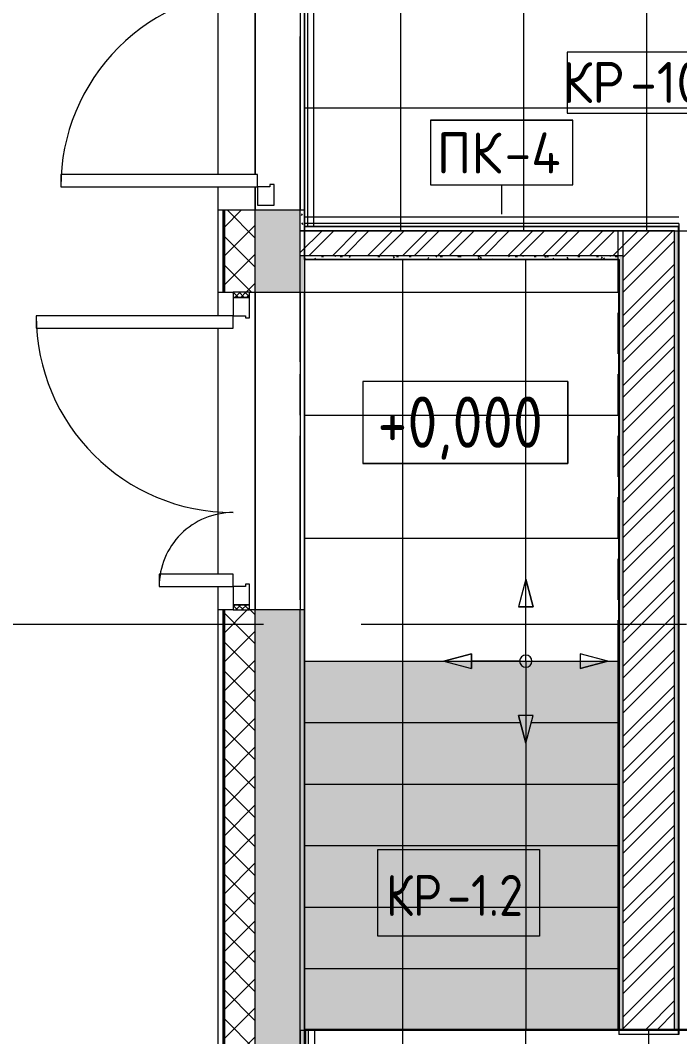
# Model space of a CAD drawing. Header units: millimetres. Extents: x -4005 to 195566, y -8553 to 29000.
# Drawn here: x -1255 to 1960, y 1588 to 6547 of the extents above; entities that cross this region are included whole.
import ezdxf

# ---------------------------------------------------------------- set-up
doc = ezdxf.new("R2010")
doc.units = ezdxf.units.MM
doc.linetypes.add('01 Штрих 2_1', pattern=[300, 200, -100])
doc.linetypes.add('Осевая', pattern=[3175, 635, -476.25, 1587.5, -476.25])
for name, color, linetype, lineweight in [('A-DETL', 7, 'Continuous', 9), ('A-DETL-GENF', 7, 'Continuous', 9), ('A-DOOR', 7, 'Continuous', 9), ('A-DOOR-1', 7, 'Continuous', 13), ('A-DOOR-FRAM', 7, 'Continuous', 13), ('A-DOOR-FRAM-1', 7, 'Continuous', 9), ('A-FLOR-IDEN', 7, 'Continuous', 9), ('A-GENM-IDEN', 7, 'Continuous', 9), ('A-WALL', 7, 'Continuous', 9), ('G-ANNO-DIMS', 7, 'Continuous', 9), ('I-WALL', 7, 'Continuous', 9), ('S-STRS', 7, 'Continuous', 13), ('S-STRS-1', 7, 'Continuous', 9), ('Оси', 7, 'Continuous', 9), ('Оси-2', 7, 'Осевая', 9)]:
    doc.layers.add(name, color=color, linetype=linetype, lineweight=lineweight)
for name, color, linetype, lineweight, true_color in [('A-DETL-GENF-5', 7, 'Continuous', 9, 0x383838), ('A-FLOR-1', 7, 'Continuous', 9, 0x787878), ('A-GENM-4', 7, 'Continuous', 9, 0xff80c0), ('A-WALL-1', 9, 'Continuous', 9, 0x808080), ('A-WALL-FNSH-1', 9, 'Continuous', 9, 0x808080), ('G-ANNO-TEXT-1', 7, 'Continuous', 9, 0x3c3c3c), ('I-WALL-2', 9, 'Continuous', 9, 0x808080), ('S-STRS-MBND-1', 9, '01 Штрих 2_1', 9, 0x808080)]:
    doc.layers.add(name, color=color, linetype=linetype, lineweight=lineweight, true_color=true_color)
doc.styles.add('GOST Common', font='GOST_Common.ttf', dxfattribs={"width": 0.9, "height": 250})
doc.styles.add('GOST Common_1', font='GOST_Common.ttf', dxfattribs={"height": 200})
doc.styles.add('GOST Common_2', font='GOST_Common.ttf', dxfattribs={"width": 0.9, "height": 200})
pattern_1 = [(45, (0, 0), (-85.5366, 85.5366), []), (45, (57.02, 0), (-85.5366, 85.5366), [])]
pattern_2 = [(0, (0, 0), (121.92, 30.48), [10.058, -81.382, 10.058, -81.382, -487.68]), (0, (0, 0), (121.92, 30.48), [-182.88, 10.058, -172.822, 10.058, -81.382, -213.36]), (0, (0, 0), (121.92, 30.48), [-457.2, 10.058, -50.902, 10.058, -142.342]), (120, (45.72, 15.24), (-87.35645, 90.34582), [10.058, -81.382, 10.058, -81.382, -487.68]), (120, (45.72, 15.24), (-87.35645, 90.34582), [-182.88, 10.058, -172.822, 10.058, -81.382, -213.36]), (120, (45.72, 15.24), (-87.35645, 90.34582), [-457.2, 10.058, -50.902, 10.058, -142.342]), (240, (60.96, 76.2), (-34.56355, -120.82582), [10.058, -81.382, 10.058, -81.382, -487.68]), (240, (60.96, 76.2), (-34.56355, -120.82582), [-182.88, 10.058, -172.822, 10.058, -81.382, -213.36]), (240, (60.96, 76.2), (-34.56355, -120.82582), [-457.2, 10.058, -50.902, 10.058, -142.342])]
pattern_3 = [(0, (0, 120), (0, 600), []), (90, (0, 120), (-600, 4e-14), [])]
pattern_4 = [(0, (9.74, -180), (0, 600), []), (90, (9.74, -180), (-600, 4e-14), [])]
pattern_5 = [(0, (9.5, -780), (0, 600), []), (90, (9.5, -780), (-600, 4e-14), [])]

# ---------------------------------------------------------------- blocks, each defined once
blk = doc.blocks.new('110_Дверь_СКБ_2Ст_Наружная - ДН-1_л__ Двухстворчатая 1350 х3200 _ЛК_ в свету с верхним остеклением 2-22796854-План отделки полов с раскладкой материалов 1 этажа в осях 1-12')
at = {"layer": 'A-DOOR'}
for centre, radius, start, end in [((-715.5, -91), 960, 0, 90), ((754.5, -91), 510, 90, 180)]:
    blk.add_arc(centre, radius, start, end, dxfattribs=at)
at = {"layer": 'A-DOOR-1'}
for p, q in [((-715.5, 869), (-715.5, -91)), ((-655.5, 869), (-715.5, 869)), ((-655.5, -91), (-655.5, 869)), ((754.5, 419), (694.5, 419)), ((694.5, 419), (694.5, -91)), ((754.5, -91), (754.5, 419)), ((-715.5, -91), (-655.5, -91)), ((694.5, -91), (754.5, -91))]:
    blk.add_line(p, q, dxfattribs=at)
at = {"layer": 'A-DOOR-FRAM'}
for p, q in [((-715.5, -91), (-805.5, -91)), ((-805.5, -91), (-805.5, -171)), ((-715.5, -151), (-715.5, -91)), ((754.5, -91), (754.5, -151)), ((844.5, -91), (754.5, -91)), ((844.5, -171), (844.5, -91)), ((-805.5, -171), (-705.5, -171)), ((-705.5, -151), (-715.5, -151)), ((-705.5, -171), (-705.5, -151)), ((754.5, -151), (744.5, -151)), ((744.5, -151), (744.5, -171)), ((744.5, -171), (844.5, -171))]:
    blk.add_line(p, q, dxfattribs=at)
blk = doc.blocks.new('110_Дверь_СКБ_2Ст_Наружная - ДН-3_л__ Двухстворчатая 1200 х3200 из подвала EI30-23666533-План отделки полов с раскладкой материалов 1 этажа в осях 1-12')
at = {"layer": 'A-DOOR'}
h = blk.add_hatch(dxfattribs=at)
h.set_pattern_fill('FP_95', color=256, style=0, pattern_type=2)
h.set_pattern_definition([(135, (1526.41, 143.685), (-14.14214, -14.14214), []), (225, (1526.41, 143.685), (14.14214, -14.14214), [])])
h.paths.add_polyline_path([(769.5, -31), (769.5, -51), (794.5, -51), (794.5, 29), (769.5, 29)])
at = {"layer": 'A-DOOR-FRAM-1'}
h = blk.add_hatch(dxfattribs=at)
h.set_pattern_fill('FP_96', color=256, style=0, pattern_type=2)
h.set_pattern_definition([(45, (-596.384, 143.685), (-14.1421, 14.1421), []), (135, (-596.384, 143.685), (-14.1421, -14.1421), [])])
h.paths.add_polyline_path([(-755.5, 29), (-755.5, -51), (-730.5, -51), (-730.5, 29), (-754.3, 29)])
at = {"layer": 'A-DOOR'}
for centre, radius, start, end in [((679.5, 29), 960, 90, 180), ((-640.5, 29), 360, 0, 90)]:
    blk.add_arc(centre, radius, start, end, dxfattribs=at)
at = {"layer": 'A-DOOR-1'}
for p, q in [((679.5, 989), (619.5, 989)), ((619.5, 989), (619.5, 29)), ((679.5, 29), (679.5, 989)), ((-640.5, 389), (-640.5, 29)), ((-580.5, 389), (-640.5, 389)), ((-580.5, 29), (-580.5, 389)), ((-640.5, 29), (-580.5, 29)), ((619.5, 29), (679.5, 29))]:
    blk.add_line(p, q, dxfattribs=at)
at = {"layer": 'A-DOOR-FRAM'}
for p, q in [((-730.5, 29), (-755.5, 29)), ((-755.5, 29), (-755.5, -51)), ((-640.5, 29), (-730.5, 29)), ((-730.5, 29), (-730.5, -51)), ((-730.5, -51), (-730.5, 29)), ((-640.5, -31), (-640.5, 29)), ((679.5, 29), (679.5, -31)), ((769.5, 29), (679.5, 29)), ((769.5, -51), (769.5, 29)), ((794.5, 29), (769.5, 29)), ((769.5, 29), (769.5, -51)), ((794.5, -51), (794.5, 29)), ((-630.5, -31), (-640.5, -31)), ((-630.5, -51), (-630.5, -31)), ((679.5, -31), (669.5, -31)), ((669.5, -31), (669.5, -51)), ((-755.5, -51), (-730.5, -51)), ((-730.5, -51), (-630.5, -51)), ((669.5, -51), (769.5, -51)), ((769.5, -51), (794.5, -51))]:
    blk.add_line(p, q, dxfattribs=at)
blk = doc.blocks.new('Плинтус - Плинтус_для ЛК-32859036-План отделки полов с раскладкой материалов 1 этажа в осях 1-12')
at = {"layer": 'A-GENM-4'}
for p, q in [((0, 0), (2118, 0)), ((0, -15), (0, 0)), ((0, -15), (2118, -15)), ((0, -45), (2118, -45)), ((2118, 0), (2118, -15))]:
    blk.add_line(p, q, dxfattribs=at)
blk = doc.blocks.new('Плинтус - Плинтус_для ЛК-32859120-План отделки полов с раскладкой материалов 1 этажа в осях 1-12')
at = {"layer": 'A-GENM-4'}
for p, q in [((0, 0), (1825, 0)), ((0, -15), (0, 0)), ((0, -15), (1825, -15)), ((0, -45), (1825, -45)), ((1825, 0), (1825, -15))]:
    blk.add_line(p, q, dxfattribs=at)
blk = doc.blocks.new('Плинтус - Плинтус_для ЛК-32859042-План отделки полов с раскладкой материалов 1 этажа в осях 1-12')
at = {"layer": 'A-GENM-4'}
for p, q in [((0, -45), (32.7, -45)), ((47.7, -45), (1120, -45))]:
    blk.add_line(p, q, dxfattribs=at)
blk = doc.blocks.new('Плинтус - Плинтус_для ЛК-V106-План отделки полов с раскладкой материалов 1 этажа в осях 1-12')
at = {"layer": 'A-GENM-4'}
for p, q in [((0, 0), (1120, 0)), ((0, -15), (0, 0)), ((0, -15), (1120, -15)), ((0, -45), (1120, -45)), ((1120, 0), (1120, -15))]:
    blk.add_line(p, q, dxfattribs=at)
blk = doc.blocks.new('Начало раскладки_красным - Начало раскладки_красным-V116-План отделки полов с раскладкой материалов 1 этажа в осях 1-12')
at = {"layer": 'A-DETL-GENF'}
for points in [[(0, 400), (-36.2, 264.8), (36.2, 264.8), (26.8, 300)], [(-264.8, 36.2), (-400, 0), (-264.8, 0)], [(264.8, 36.2), (264.8, 0), (400, 0)]]:
    blk.add_hatch(color=256, dxfattribs=at).paths.add_polyline_path(points)
for p, q in [((0, 400), (-36.2, 264.8)), ((0, 400), (-36.2, 264.8)), ((36.2, 264.8), (0, 400)), ((0, 400), (36.2, 264.8)), ((-36.2, 264.8), (36.2, 264.8)), ((-36.2, 264.8), (36.2, 264.8)), ((0, 30), (0, 264.8)), ((-264.8, 36.2), (-400, 0)), ((-400, 0), (-264.8, 36.2)), ((-264.8, 0), (-264.8, 36.2)), ((-264.8, 0), (-264.8, 36.2)), ((-30, 0), (-264.8, 0)), ((30, 0), (264.8, 0)), ((264.8, 36.2), (264.8, 0)), ((400, 0), (264.8, 36.2)), ((400, 0), (264.8, 36.2)), ((264.8, 0), (264.8, 36.2)), ((264.8, 0), (264.8, -36.2)), ((400, 0), (264.8, -36.2)), ((264.8, -36.2), (264.8, 0)), ((-400, 0), (-264.8, -36.2)), ((-400, 0), (-264.8, -36.2)), ((-264.8, -36.2), (-264.8, 0)), ((-264.8, -36.2), (-264.8, 0)), ((0, -30), (0, -264.8)), ((264.8, -36.2), (400, 0)), ((36.2, -264.8), (-36.2, -264.8)), ((-36.2, -264.8), (0, -400)), ((0, -400), (-36.2, -264.8)), ((-36.2, -264.8), (36.2, -264.8)), ((0, -400), (36.2, -264.8)), ((0, -400), (36.2, -264.8))]:
    blk.add_line(p, q, dxfattribs=at)
for start, end in [(0, 180), (180, 0)]:
    blk.add_arc((0, 0), 30, start, end, dxfattribs=at)
blk = doc.blocks.new('Mark Reiling - Mark Reiling-26174330-План отделки полов с раскладкой материалов 1 этажа в осях 1-12')
at = {"layer": 'A-GENM-IDEN'}
for p, q in [((-3.47, 1.49), (-3.47, -1.663)), ((-3.47, 1.49), (3.47, 1.49)), ((3.47, 1.49), (-3.47, 1.49)), ((-3.47, 1.49), (-3.47, -1.663)), ((3.47, -1.663), (3.47, 1.49)), ((3.47, -1.663), (3.47, 1.49)), ((-3.47, -1.663), (3.47, -1.663)), ((-3.47, -1.663), (3.47, -1.663))]:
    blk.add_line(p, q, dxfattribs=at)
blk = doc.blocks.new('Высотные отметки - 10х4_h_-17668695-План отделки полов с раскладкой материалов 1 этажа в осях 1-12')
at = {"layer": 'G-ANNO-DIMS'}
for p, q in [((-5, 4), (-5, 0)), ((5, 4), (-5, 4)), ((5, 4), (-5, 4)), ((-5, 4), (-5, 0)), ((5, 4), (5, 0)), ((5, 0), (5, 4)), ((5, 0), (-5, 0)), ((-5, 0), (5, 0))]:
    blk.add_line(p, q, dxfattribs=at)
blk = doc.blocks.new('М_перекрытий_ЭП - Типоразмер-25383776-План отделки полов с раскладкой материалов 1 этажа в осях 1-12')
at = {"layer": 'A-FLOR-IDEN'}
for p, q in [((3.352, 1.578), (-3.336, 1.578)), ((-3.336, 1.578), (-3.336, -1.406)), ((3.352, -1.406), (3.352, 1.578)), ((-3.336, -1.406), (3.352, -1.406))]:
    blk.add_line(p, q, dxfattribs=at)

msp = doc.modelspace()

# ---------------------------------------------------------------- hatches: boundary and pattern name
at = {"layer": 'A-DETL-GENF-5'}
h = msp.add_hatch(dxfattribs=at)
h.set_pattern_fill('FP_150', color=256, style=0, pattern_type=2)
h.set_pattern_definition(pattern_3)
h.paths.add_polyline_path([(2323.6, 5520), (2409.7, 5520), (2409.7, 6120), (3010, 6120), (3010, 5919), (3046, 5784.8), (3010, 5784.8), (3010, 5520), (3274.5, 5520), (3274.5, 5556.2), (3409.7, 5520), (3490, 5520), (3489, 7660), (2941.6, 7659), (2941.6, 6735.3), (2835.2, 6738.7), (2729.8, 6754), (2626.8, 6781.1), (2527.5, 6819.5), (2433.2, 6869), (2345, 6928.7), (2258.2, 7004.3), (2191.6, 7075.8), (2128.2, 7161.4), (2074.9, 7253.6), (2032.3, 7351.2), (2000.9, 7452.9), (1961.7, 7397.1), (1914.5, 7348), (1860.3, 7306.6), (1800.5, 7274), (1736.3, 7251), (1668.2, 7237.9), (1601.3, 7235.3), (1601.3, 7660), (130, 7659), (131, 5540), (1955, 5540), (1956, 5520), (1960, 5520)])
h.paths.add_polyline_path([(3489, 5535), (3474, 5535), (3474, 7644), (2968.2, 7644), (2968.2, 7659), (3489, 7658), (3489, 5831.8)])
h.paths.add_polyline_path([(146, 5541), (131, 5541), (131, 7659), (1566, 7659), (1566, 7644), (146, 7644), (146, 5556), (1956, 5556), (1955, 5541), (292.2, 5541)])
h.paths.add_polyline_path([(2851.6, 6827.6), (2851.6, 7660), (2064.4, 7660), (2068.8, 7582), (2085.7, 7485.4), (2113.5, 7391.3), (2151.8, 7300.9), (2200.3, 7215.6), (2263.6, 7130.6), (2324.9, 7064.4), (2403.1, 6997.9), (2480.6, 6945.5), (2567.6, 6900.2), (2659.3, 6865.1), (2754.4, 6840.8), (2835.2, 6829.8)])
h.paths.add_polyline_path([(1688.3, 7332), (1746.7, 7349.1), (1801.3, 7375.8), (1850.5, 7411.5), (1892.9, 7455.1), (1927.3, 7505.3), (1952.5, 7560.6), (1968, 7619.4), (1971.5, 7660), (1688.3, 7660), (1688.3, 7349.1)])
h = msp.add_hatch(dxfattribs=at)
h.set_pattern_fill('FP_150', color=256, style=0, pattern_type=2)
h.set_pattern_definition(pattern_3)
h.paths.add_polyline_path([(969.3, 5520), (1955, 5520), (1954.6, 5540), (130, 5540), (130, 5520), (292.2, 5520)])
h.paths.add_polyline_path([(2898, 6780), (2918.2, 6780), (2918.2, 7660), (2868.2, 7660), (2868.2, 6780)])
h.paths.add_polyline_path([(1641.5, 7280), (1668.2, 7280), (1668.2, 7660), (1618.2, 7660), (1618.2, 7280)])
h = msp.add_hatch(dxfattribs=at)
h.set_pattern_fill('FP_150', color=256, style=0, pattern_type=2)
h.set_pattern_definition(pattern_3)
h.paths.add_polyline_path([(3489, 5535), (3489, 7659), (2968.2, 7659), (2968.2, 7644), (3474, 7644), (3474, 5535)])
h.paths.add_polyline_path([(146, 5541), (1956, 5541.4), (1955, 5556), (146, 5556), (146, 7644), (1566, 7644), (1566, 7659), (131, 7659), (131, 5541)])
h = msp.add_hatch(dxfattribs=at)
h.set_pattern_fill('FP_152', color=256, style=0, pattern_type=2)
h.set_pattern_definition(pattern_5)
h.paths.add_polyline_path([(131, 3420), (809.5, 3420), (944.7, 3456.2), (944.7, 3420), (1474.3, 3420), (1474.3, 3456.2), (1609.5, 3420), (1664, 3420), (1664, 5379), (131, 5379), (131, 3435)])
h.paths.add_polyline_path([(1245.7, 3684.8), (1173.3, 3684.8), (1209.5, 3820)])
h = msp.add_hatch(dxfattribs=at)
h.set_pattern_fill('FP_152', color=256, style=0, pattern_type=2)
h.set_pattern_definition(pattern_5)
h.paths.add_polyline_path([(1609.5, 3420), (1474.3, 3456.2), (1474.3, 3420)])
h.paths.add_polyline_path([(944.7, 3420), (944.7, 3456.2), (809.5, 3420)])
h.paths.add_polyline_path([(1245.7, 3684.8), (1209.5, 3820), (1173.3, 3684.8)])
h = msp.add_hatch(dxfattribs=at)
h.set_pattern_fill('FP_151', color=256, style=0, pattern_type=2)
h.set_pattern_definition(pattern_4)
h.paths.add_polyline_path([(135.7, 503.3), (150.7, 503.3), (150.7, 536), (3477.3, 535), (3477.3, 503.3), (3490, 503.3), (3490, 1623.3), (3468.3, 1623.3), (3468.3, 551), (150.7, 551), (150.7, 1623.3), (135.7, 1623.3), (135.7, 556)])
h = msp.add_hatch(dxfattribs=at)
h.set_pattern_fill('FP_151', color=256, style=0, pattern_type=2)
h.set_pattern_definition(pattern_4)
h.paths.add_polyline_path([(3335, 493.6), (3490, 493.6), (3489, 503.3), (3477.3, 503.3), (3477.3, 535), (150.7, 536), (150.7, 503.3), (135.7, 503.3), (135.7, 493.6), (3176.4, 493.6)])
h.paths.add_polyline_path([(3135, 551), (3135, 556), (150.7, 556), (150.7, 551), (3064.6, 551)])
h.paths.add_polyline_path([(1665, 1600), (1955, 1600), (1955, 1620), (1960, 1620), (1960, 1623.3), (1660, 1623.3), (1660, 1620), (1665, 1620), (1665, 1615.9)])
h = msp.add_hatch(dxfattribs=at)
h.set_pattern_fill('FP_151', color=256, style=0, pattern_type=2)
h.set_pattern_definition(pattern_4)
h.paths.add_polyline_path([(3135, 551), (3468.3, 551), (3468.3, 1623.3), (3397.6, 1623.3), (3410, 1620), (3274.8, 1583.8), (3274.8, 1623.3), (2745.2, 1623.3), (2745.2, 1620), (3010, 1620), (3010, 1355.2), (3046.2, 1355.2), (3010, 1220), (3010, 1020), (2409.7, 1020), (2409.7, 1620), (2610, 1620), (2621.7, 1623.3), (1960, 1623.3), (1960, 1620), (1955, 1620), (1955, 1600), (1665, 1600), (1665, 1620), (1660, 1620), (1660, 1623.3), (150.7, 1623.3), (150.7, 556), (3135, 556)])
at = {"layer": 'A-WALL'}
h = msp.add_hatch(dxfattribs=at)
h.set_pattern_fill('FP_8', color=256, style=0, pattern_type=2)
h.set_pattern_definition([(45, (0, 0), (-70.7107, 70.7107), []), (135, (0, 0), (-70.7107, -70.7107), [])])
h.paths.add_polyline_path([(-220, -100), (-110, -100), (-110, 3670), (-260, 3670), (-260, -100)])
h.paths.add_polyline_path([(-110, 5220), (-110, 5620), (-260, 5620), (-260, 5220), (-138, 5220)])
h.paths.add_polyline_path([(-220, 7320), (-110, 7320), (-110, 8520), (-260, 8520), (-260, 7320)])
h.paths.add_polyline_path([(-260, 10820), (-110, 10820), (-110, 12220), (-260, 12220), (-260, 11233.2)])
h.paths.add_polyline_path([(-260, 13120), (-110, 13120), (-110.6, 15350), (-260, 15350), (-260, 13393.8)])
at = {"layer": 'I-WALL'}
h = msp.add_hatch(dxfattribs=at)
h.set_pattern_fill('FP_1', color=256, style=0, pattern_type=2)
h.set_pattern_definition([(45, (0, 0), (-57.0246, 57.0246), []), (45, (57.025, 0), (-57.0246, 57.0246), [100.806, -20.161, 3.353, -16.808])])
h.paths.add_polyline_path([(-110, -100), (110, -100), (110, 3670), (-110, 3670), (-110, 430.4)])
h.paths.add_polyline_path([(-110, 5220), (110, 5220), (110, 5620), (-110, 5620), (-110, 5291.7)])
h.paths.add_polyline_path([(110, 7320), (110, 7900), (-110, 7900), (-110, 7320), (30.3, 7320)])
h = msp.add_hatch(dxfattribs=at)
h.set_pattern_fill('FP_38', color=256, style=0, pattern_type=2)
h.set_pattern_definition(pattern_1)
h.paths.add_polyline_path([(969.3, 5400), (1685, 5400), (1685, 5520), (110, 5520), (110, 5400), (292.2, 5400)])
h = msp.add_hatch(dxfattribs=at)
h.set_pattern_fill('FP_38', color=256, style=0, pattern_type=2)
h.set_pattern_definition(pattern_1)
h.paths.add_polyline_path([(1685, 1623.3), (1935, 1623.3), (1935, 5520), (1685, 5520), (1685, 1886.1)])
at = {"layer": 'I-WALL-2'}
h = msp.add_hatch(dxfattribs=at)
h.set_pattern_fill('FP_116', color=256, style=0, pattern_type=2)
h.set_pattern_definition(pattern_2)
h.paths.add_polyline_path([(110, 5540), (130, 5541), (130, 5620), (110, 5620)])
h.paths.add_polyline_path([(130, 7320), (130, 7660), (110, 7660), (110, 7320)])
h = msp.add_hatch(dxfattribs=at)
h.set_pattern_fill('FP_116', color=256, style=0, pattern_type=2)
h.set_pattern_definition(pattern_2)
h.paths.add_polyline_path([(130, 5520), (130, 5540), (110, 5540), (110, 5520)])
h = msp.add_hatch(dxfattribs=at)
h.set_pattern_fill('FP_116', color=256, style=0, pattern_type=2)
h.set_pattern_definition(pattern_2)
h.paths.add_polyline_path([(1955, 1623.3), (1955, 1623.3), (1955, 5520), (1935, 5520), (1935, 1623.3)])
h = msp.add_hatch(dxfattribs=at)
h.set_pattern_fill('FP_116', color=256, style=0, pattern_type=2)
h.set_pattern_definition(pattern_2)
h.paths.add_polyline_path([(130, 120), (130, 3670), (110, 3670), (110, 120)])
h.paths.add_polyline_path([(130, 5220), (130, 5400), (110, 5400), (110, 5220)])
h = msp.add_hatch(dxfattribs=at)
h.set_pattern_fill('FP_116', color=256, style=0, pattern_type=2)
h.set_pattern_definition(pattern_2)
h.paths.add_polyline_path([(1652, 5380), (1665, 5380), (1664, 5400), (130, 5400), (131, 5380), (969.3, 5380)])
h = msp.add_hatch(dxfattribs=at)
h.set_pattern_fill('FP_116', color=256, style=0, pattern_type=2)
h.set_pattern_definition(pattern_2)
h.paths.add_polyline_path([(1665, 1623.3), (1685, 1623.3), (1685, 5400), (1665, 5400), (1665, 1905.5)])
at = {"layer": 'S-STRS'}
for points in [[(130, 3120), (1182.7, 3120), (1173.3, 3155.2), (1245.7, 3155.2), (1236.3, 3120), (1660, 3120), (1660, 3420), (1609.5, 3420), (1474.3, 3383.8), (1474.3, 3420), (944.7, 3420), (944.7, 3383.8), (809.5, 3420), (130, 3420)], [(131, 2820), (1660, 2820), (1660, 3120), (1236.3, 3120), (1209.5, 3020), (1182.7, 3120), (130, 3120), (130, 2820)], [(1030, 2520), (1660, 2520), (1660, 2820), (130, 2820), (131, 2520), (969.3, 2520)], [(1660, 2220), (1660, 2520), (130, 2520), (131, 2220), (1340, 2220)], [(1650, 1920), (1660, 1920), (1660, 2220), (130, 2220), (131, 1920), (1290, 1920)], [(135.7, 1620), (135.7, 1623.3), (1660, 1623.3), (1660, 1920), (130, 1920), (131, 1620)]]:
    msp.add_hatch(color=256, dxfattribs=at).paths.add_polyline_path(points)
h = msp.add_hatch(color=256, dxfattribs=at)
h.paths.add_polyline_path([(3210, 140), (3490, 141), (3489, 460), (3210, 460), (3210, 363.2)])
h.paths.add_polyline_path([(135.7, 556), (135.7, 1620), (130, 1620), (130, 556)])

# ---------------------------------------------------------------- linework, layer by layer
at = {"layer": 'A-DETL'}
for p, q in [((130, 7660), (130, 5520)), ((130, 5520), (3490, 5520)), ((131, 5379), (131, 3420)), ((1664, 5379), (131, 5379)), ((1664, 3420), (1664, 5379)), ((131, 3420), (1664, 3420)), ((609.7, 1623.3), (609.7, 3420)), ((1209.5, 3420), (1209.5, 1623.3)), ((3490, 1623.3), (135.7, 1623.3)), ((135.7, 1623.3), (135.7, 493.6))]:
    msp.add_line(p, q, dxfattribs=at)
at = {"layer": 'A-FLOR-1'}
msp.add_line((1955, 5520), (1960, 5520), dxfattribs=at)
at = {"layer": 'A-GENM-IDEN'}
msp.add_line((1092.5, 5600.5), (1092.5, 5740.2), dxfattribs=at)
at = {"layer": 'A-WALL'}
for p, q in [((-290, 5795), (-290, 7145)), ((-110, 7145), (-110, 5795)), ((-290, 5105), (-290, 5735)), ((-110, 5735), (-110, 5620)), ((-268, 5620), (-290, 5620)), ((-263, 5620), (-263, 5220)), ((-260, 5620), (-260, 5220)), ((-110, 5220), (-110, 5620)), ((130, 5540), (1935, 5540)), ((1685, 1620), (1685, 5520)), ((1935, 1620), (1935, 5520)), ((130, 5380), (1665, 5380)), ((1665, 5380), (1665, 1620)), ((-290, 5220), (-268, 5220)), ((-110, 5220), (-110, 3670)), ((-290, 3845), (-290, 5045)), ((-290, -280), (-290, 3785)), ((-268, 3670), (-290, 3670)), ((-263, 3670), (-263, -253)), ((-260, 3670), (-260, -250)), ((-110, -100), (-110, 3670)), ((130, 140), (130, 3670)), ((1685, 1620), (1935, 1620))]:
    msp.add_line(p, q, dxfattribs=at)
at = {"layer": 'A-WALL-1'}
for p, q in [((130, 5620), (-260, 5620)), ((110, 5220), (110, 5620)), ((1935, 5520), (110, 5520)), ((1955, 1600), (1955, 5540)), ((110, 5400), (1685, 5400)), ((-260, 5220), (-218, 5220)), ((-138, 5220), (130, 5220)), ((-218, 3670), (-260, 3670)), ((130, 3670), (-138, 3670)), ((110, 120), (110, 3670)), ((1665, 1600), (1955, 1600))]:
    msp.add_line(p, q, dxfattribs=at)
at = {"layer": 'A-WALL-FNSH-1'}
for p, q in [((-260, 5620), (-268, 5620)), ((-268, 5620), (-268, 5220)), ((130, 5620), (130, 5220)), ((131, 5620), (130, 5620)), ((1956, 5541), (130, 5541)), ((131, 5380), (131, 5540)), ((1935, 5540), (1955, 5540)), ((1664, 5379), (1664, 1599)), ((-268, 5220), (-260, 5220)), ((130, 5220), (131, 5220)), ((-260, 3670), (-268, 3670)), ((-268, 3670), (-268, -258)), ((131, 3670), (130, 3670)), ((1665, 1600), (1665, 1620))]:
    msp.add_line(p, q, dxfattribs=at)
at = {"layer": 'G-ANNO-TEXT-1', "flags": 128}
msp.add_lwpolyline([(488, 2501.6), (1276.3, 2501.6), (1276.3, 2077.6), (488, 2077.6)], close=True, dxfattribs=at)
at = {"layer": 'I-WALL'}
for p, q in [((110, 7320), (110, 5620)), ((130, 5620), (130, 7320)), ((-110, 5795), (-110, 7145)), ((-110, 5620), (-110, 5735)), ((131, 5620), (131, 5540)), ((1956, 5541), (1956, 1599)), ((131, 5380), (131, 141)), ((1664, 5379), (131, 5379)), ((-110, 3670), (-110, 5220)), ((110, 5220), (110, 3670)), ((130, 3670), (130, 5220)), ((1956, 1599), (1664, 1599))]:
    msp.add_line(p, q, dxfattribs=at)
at = {"layer": 'S-STRS-1'}
for p, q in [((131, 5379), (131, 3420)), ((1664, 5379), (131, 5379)), ((1664, 3420), (1664, 5379)), ((131, 3420), (809.5, 3420)), ((131, 3420), (809.5, 3420)), ((944.7, 3420), (1474.3, 3420)), ((944.7, 3420), (1474.3, 3420)), ((1609.5, 3420), (1660, 3420)), ((1609.5, 3420), (1660, 3420)), ((1660, 3420), (1664, 3420)), ((1660, 3120), (1660, 3420)), ((130, 3120), (1182.7, 3120)), ((130, 3120), (1182.7, 3120)), ((1236.3, 3120), (1660, 3120)), ((1236.3, 3120), (1660, 3120)), ((1660, 2820), (1660, 3120)), ((130, 2820), (1660, 2820)), ((130, 2820), (1660, 2820)), ((1660, 2520), (1660, 2820)), ((130, 2520), (1660, 2520)), ((130, 2520), (1660, 2520)), ((1660, 2220), (1660, 2520)), ((130, 2220), (1660, 2220)), ((130, 2220), (1660, 2220)), ((1660, 1920), (1660, 2220)), ((130, 1920), (1660, 1920)), ((130, 1920), (1660, 1920)), ((1660, 1623.3), (1660, 1920)), ((130, 1620), (135.7, 1620)), ((130, 1620), (135.7, 1620)), ((150.7, 1620), (1660, 1620)), ((150.7, 1620), (1660, 1620)), ((1660, 1620), (1660, 1623.3)), ((1665, 1620), (1660, 1620)), ((1960, 1620), (1955, 1620))]:
    msp.add_line(p, q, dxfattribs=at)
at = {"layer": 'S-STRS-MBND-1'}
for p, q in [((110, 5520), (130, 5520)), ((110, 1620), (110, 5520)), ((130, 5520), (1660, 5520)), ((1660, 5379), (1660, 5520)), ((1660, 3420), (1660, 5379)), ((1660, 1623.3), (1660, 3420)), ((110, 1620), (110, 120)), ((110, 1620), (135.7, 1620)), ((135.7, 1620), (1660, 1620)), ((1660, 1620), (1660, 1623.3)), ((1960, 1620), (1660, 1620))]:
    msp.add_line(p, q, dxfattribs=at)
at = {"layer": 'Оси'}
msp.add_line((-3204.7, 3600), (-704.7, 3600), dxfattribs=at)
at = {"layer": 'Оси-2'}
for p, q in [((110, 593.7), (110, 12880)), ((-704.7, 3600), (35850, 3600))]:
    msp.add_line(p, q, dxfattribs=at)

# ---------------------------------------------------------------- block references
at = {"layer": 'A-DETL-GENF', "rotation": 180}
msp.add_blockref('Начало раскладки_красным - Начало раскладки_красным-V116-План отделки полов с раскладкой материалов 1 этажа в осях 1-12', (1209.5, 3420), dxfattribs=at)
at = {"layer": 'A-DOOR', "rotation": 89.99999999999991}
for name, p in [('110_Дверь_СКБ_2Ст_Наружная - ДН-1_л__ Двухстворчатая 1350 х3200 _ЛК_ в свету с верхним остеклением 2-22796854-План отделки полов с раскладкой материалов 1 этажа в осях 1-12', (-189, 6450.5)), ('110_Дверь_СКБ_2Ст_Наружная - ДН-3_л__ Двухстворчатая 1200 х3200 из подвала EI30-23666533-План отделки полов с раскладкой материалов 1 этажа в осях 1-12', (-189, 4425.5))]:
    msp.add_blockref(name, p, dxfattribs=at)
at = {"layer": 'A-FLOR-IDEN', "xscale": 99.99999999999993, "yscale": 99.99999999999993, "zscale": 99.99999999999993}
msp.add_blockref('М_перекрытий_ЭП - Типоразмер-25383776-План отделки полов с раскладкой материалов 1 этажа в осях 1-12', (1744.4, 6234), dxfattribs=at)
at = {"layer": 'A-GENM-4'}
for name, p, rotation in [('Плинтус - Плинтус_для ЛК-32859036-План отделки полов с раскладкой материалов 1 этажа в осях 1-12', (131, 5541), 89.99999999999991), ('Плинтус - Плинтус_для ЛК-32859120-План отделки полов с раскладкой материалов 1 этажа в осях 1-12', (1956, 5541), 180), ('Плинтус - Плинтус_для ЛК-V106-План отделки полов с раскладкой материалов 1 этажа в осях 1-12', (135.7, 503.3), 89.99999999999991), ('Плинтус - Плинтус_для ЛК-32859042-План отделки полов с раскладкой материалов 1 этажа в осях 1-12', (135.7, 503.3), 89.99999999999991)]:
    msp.add_blockref(name, p, dxfattribs=dict(at, rotation=rotation))
at = {"layer": 'A-GENM-IDEN', "xscale": 99.99999999999993, "yscale": 99.99999999999993, "zscale": 99.99999999999993}
msp.add_blockref('Mark Reiling - Mark Reiling-26174330-План отделки полов с раскладкой материалов 1 этажа в осях 1-12', (1092.5, 5910.7), dxfattribs=at)
at = {"layer": 'G-ANNO-DIMS', "xscale": 99.99999999999993, "yscale": 99.99999999999993, "zscale": 99.99999999999993}
msp.add_blockref('Высотные отметки - 10х4_h_-17668695-План отделки полов с раскладкой материалов 1 этажа в осях 1-12', (914.6, 4384.4), dxfattribs=at)

# ---------------------------------------------------------------- texts
at = {"layer": 'A-FLOR-IDEN', "char_height": 200, "attachment_point": 1, "style": 'GOST Common_1'}
for s, insert, width in [('КР', (1387.8, 6343.7), 400.844), ('-10', (1718.6, 6343.7), 472.996)]:
    msp.add_mtext(s, dxfattribs=dict(at, insert=insert, width=width))
at = {"layer": 'A-GENM-IDEN', "char_height": 200, "attachment_point": 1, "style": 'GOST Common_1'}
for s, insert, width in [('ПК', (775.5, 5999.7), 400.844), ('-4', (1106.2, 5999.7), 376.793)]:
    msp.add_mtext(s, dxfattribs=dict(at, insert=insert, width=width))
at = {"layer": 'G-ANNO-DIMS', "insert": (485.9, 4711.1), "char_height": 250, "width": 1028.823, "attachment_point": 1, "line_spacing_factor": 1.022761, "style": 'GOST Common'}
msp.add_mtext('+0,000', dxfattribs=at)
at = {"layer": 'G-ANNO-TEXT-1', "char_height": 200, "attachment_point": 1, "style": 'GOST Common_2'}
for s, insert, width in [('КР', (528, 2377.2), 360.759), ('-1.2', (825.7, 2377.2), 490.633)]:
    msp.add_mtext(s, dxfattribs=dict(at, insert=insert, width=width))

doc.saveas('drawing.dxf')
